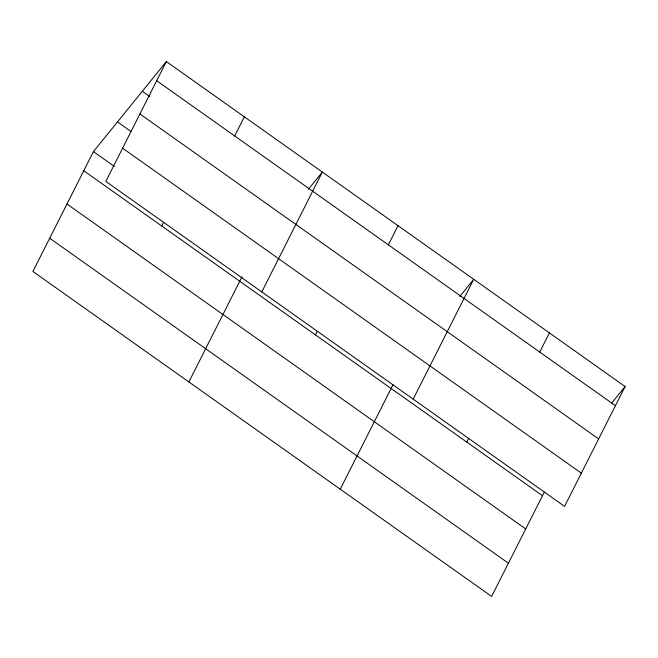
<?xml version="1.0" encoding="UTF-8"?>
<svg xmlns="http://www.w3.org/2000/svg" width="658" height="658" viewBox="0 0 658 658"><rect width="100%" height="100%" fill="white"/><g stroke="black" fill="none" stroke-linecap="round" stroke-linejoin="round"><path stroke-width="0.99" d="M166.367 61.572L105.831 181.419L564.556 506.38L625.1 386.534L166.367 61.572L93.444 151.62L32.9 271.466L491.633 596.428L544.339 492.085M161.753 226.015L163.595 222.363M234.676 135.967L244.348 116.811M188.871 381.953L242.037 276.697M261.794 291.905L322.338 172.059L308.405 189.265M315.429 334.873L317.271 331.229M388.352 244.834L398.024 225.678M340.252 489.19L392.958 384.848M413.175 399.143L473.719 279.296L459.786 296.503M466.81 442.11L468.652 438.467M539.733 352.071L549.405 332.915M611.8 402.959L625.1 386.534M156.694 80.72L615.427 405.69M142.301 91.289L149.851 96.636M139.907 113.957L598.64 438.919M117.502 121.903L130.926 131.403M122.61 148.19L581.343 473.151M93.444 151.62L114.402 166.466M83.763 170.767L542.496 495.737M66.976 203.996L525.709 528.966M49.687 238.237L508.42 563.199"/></g></svg>
